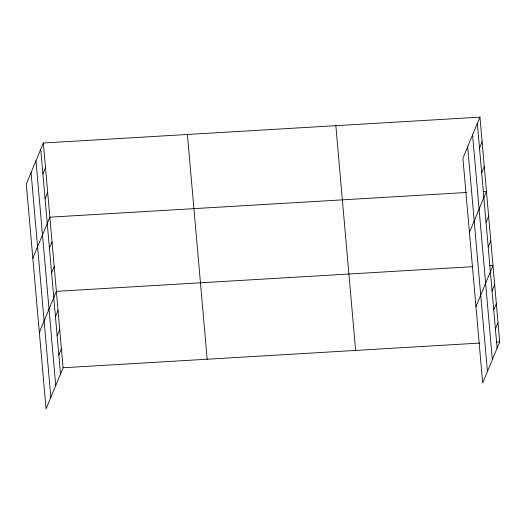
<?xml version="1.0" encoding="UTF-8"?>
<svg xmlns="http://www.w3.org/2000/svg" width="526" height="526" viewBox="0 0 526 526"><rect width="100%" height="100%" fill="white"/><g stroke="black" fill="none" stroke-linecap="round" stroke-linejoin="round"><path stroke-width="0.79" d="M43.323 143.013L26.3 184.1L46.071 408.853L63.094 367.759L43.323 143.013L479.929 117.147L499.7 341.9L482.677 382.987L462.906 158.241L479.929 117.147M42.902 174.001L45.492 167.735M45.072 198.723L47.669 192.457M32.822 258.266L49.845 217.179L466.444 192.503M49.424 248.167L52.021 241.901M51.601 272.889L54.198 266.623M39.351 332.439L56.367 291.345L472.966 266.669M55.454 316.718L58.051 310.445M57.137 335.818L59.734 329.552M58.813 354.925L61.41 348.653M479.508 148.141L482.105 141.875M481.685 172.863L484.275 166.597M469.429 232.407L486.451 191.319L483.249 191.503M486.031 222.307L488.628 216.041M488.207 247.029L490.804 240.763M475.958 306.573L492.98 265.485L489.778 265.676M492.06 290.852L494.657 284.586M493.743 309.959L496.34 303.693M495.426 329.059L498.017 322.793M63.094 367.759L479.686 343.083M496.498 342.084L499.7 341.9M477.332 123.419L497.103 348.166M472.572 134.912L492.343 359.659M467.667 146.747L487.438 371.494M335.844 125.681L355.622 350.434M187.401 134.478L207.172 359.225M40.726 149.279L60.497 374.025M35.965 160.772L55.736 385.519M31.06 172.613L50.831 397.36"/></g></svg>
